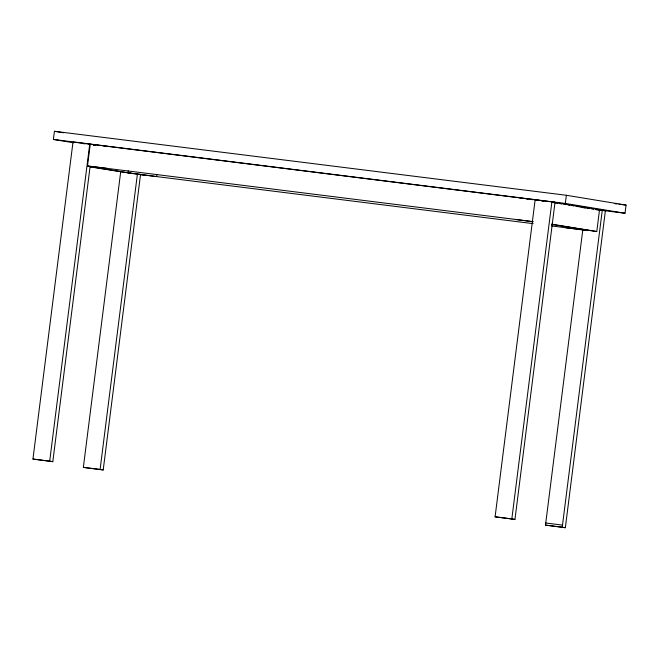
<?xml version="1.0" encoding="UTF-8"?>
<svg xmlns="http://www.w3.org/2000/svg" width="659" height="659" viewBox="0 0 659 659"><rect width="100%" height="100%" fill="white"/><g stroke="black" fill="none" stroke-linecap="round" stroke-linejoin="round"><path stroke-width="0.99" d="M73.619 142.772L53.387 139.444L54.417 131.281L566.369 195.278L626.05 205.089L625.02 213.252L595.448 209.554M107.104 168.432L90.118 166.348L52.811 461.662L32.95 459.059L73.001 142.023L551.88 201.876L555.01 202.395L514.959 519.432L495.09 516.821L535.141 199.784L535.652 199.875M52.811 461.662L49.689 461.152L89.739 144.115M88.99 166.167L87.507 165.92L90.258 144.197M140.565 174.322L103.216 469.949L86.477 467.857L83.355 467.346L120.704 171.711M128.241 170.838L127.994 172.815L156.636 176.571L156.891 174.602M103.216 469.949L100.094 469.439L137.401 174.124M514.959 519.432L511.829 518.913L551.88 201.876M625.02 213.252L565.331 203.442L566.369 195.278M555.01 202.395L552.25 202.049L605.399 210.682L565.348 527.719L545.495 525.108L582.803 229.802M552.028 224.505L596.782 231.548L599.525 209.826M565.348 527.719L562.234 527.208L602.285 210.172M92.861 144.626L94.822 144.856M93.141 144.766L95.11 144.996M98.051 145.334L100.02 145.565M103.949 146.018L105.918 146.249M583.297 207.709L585.258 207.931M589.476 208.532L587.507 208.302L589.566 208.582M565.817 227.726L585.464 229.999M577.885 229.233L587.713 230.37M614.831 203.689L616.873 203.944M618.908 204.199L626.05 205.089M53.387 139.444L565.331 203.442M591.617 208.961L593.586 209.2M595.555 209.447L605.399 210.682M87.507 165.92L532.909 221.597M533.164 223.64L138.53 174.314L140.005 174.553M551.525 225.938L585.406 230.23L583.923 229.983M545.759 523.007L562.498 525.099M32.95 459.059L49.689 461.152M495.09 516.821L511.829 518.913M83.355 467.346L100.094 469.439M545.495 525.108L562.234 527.208M531.105 199.364L532.9 199.595M536.475 200.064L538.271 200.303L537.143 200.114M541.846 200.773L543.642 201.003M520.025 197.98L521.994 198.244M525.948 198.763L527.925 199.018M530.89 199.405L532.859 199.669M541.756 200.83L543.724 201.094M516.294 219.579L533.082 221.778M130.243 173.185L144.568 175.063M551.731 202.28L557.811 203.277M559.837 203.615L561.863 203.944M563.89 204.274L565.916 204.611M567.943 204.941L569.969 205.278M571.996 205.608L574.022 205.946M576.048 206.275L589.706 208.524M588.149 208.499L588.66 208.59M54.417 131.281L63.519 132.78M88.693 144.181L90.192 144.428M93.232 144.922L95.267 145.26M82.902 143.538L84.912 143.868M551.517 224.109L596.782 231.548M89.476 166.48L131.363 173.375L90.217 166.916"/></g></svg>
